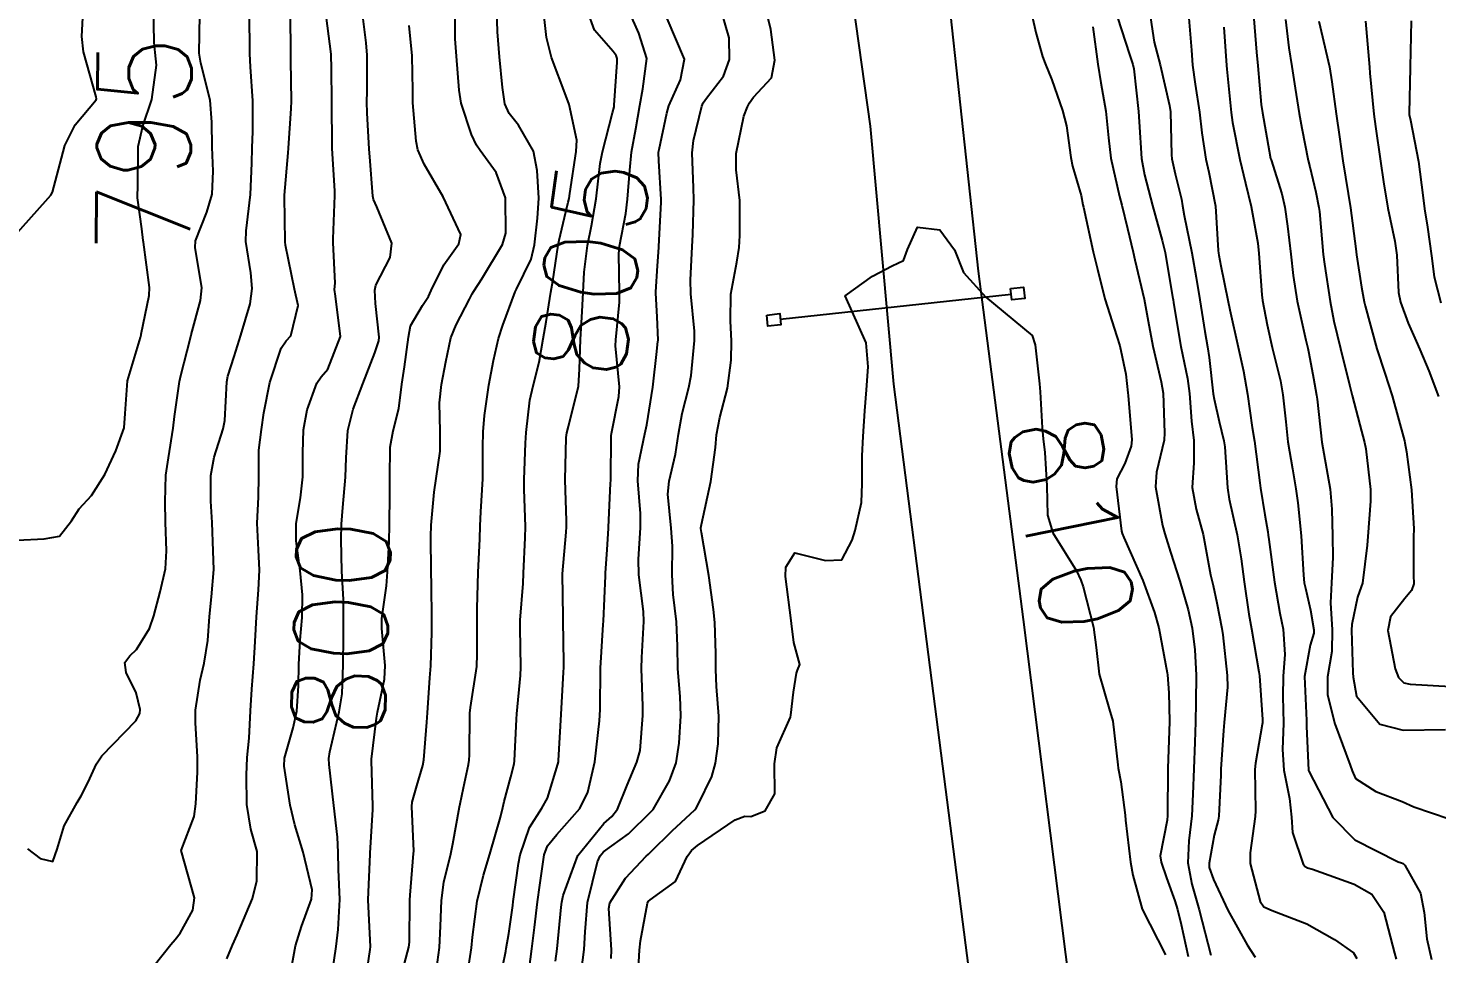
# Model space of a CAD drawing. Header units: metres. Extents: x 307586 to 320046, y 7427249 to 7434250.
# Drawn here: x 319320.7 to 319380.8, y 7428049.3 to 7428088.8 of the extents above; entities that cross this region are included whole.
import ezdxf
from ezdxf.enums import TextEntityAlignment as Align

# ---------------------------------------------------------------- set-up
doc = ezdxf.new("R2010")
doc.units = ezdxf.units.M
doc.header["$MEASUREMENT"] = 0
for name, color, linetype in [('Cotas', 45, 'Continuous'), ('Curvas de Nivel 1m', 11, 'Continuous'), ('Curvas de Nivel 5m', 15, 'Continuous'), ('Linha Férrea', 20, 'Continuous'), ('Portico', 45, 'Continuous')]:
    doc.layers.add(name, color=color, linetype=linetype)
doc.styles.add('Style-STANDARD', font='STANDARD.shx')

msp = doc.modelspace()

# ---------------------------------------------------------------- linework, layer by layer
at = {"layer": 'Curvas de Nivel 1m', "flags": 128}
for points, elevation in [([(319320.057, 7428079.803), (319321.59, 7428081.521), (319321.71, 7428081.661), (319321.775, 7428081.778), (319322.163, 7428083.226), (319322.302, 7428083.773), (319322.745, 7428084.656), (319323.642, 7428085.717), (319323.655, 7428085.76), (319323.644, 7428085.849), (319323.097, 7428087.766), (319323.028, 7428088.418), (319323.096, 7428089.766)], 794), ([(319326.113, 7428048.811), (319326.825, 7428049.714), (319327.01, 7428049.917), (319327.218, 7428050.195), (319327.754, 7428051.178), (319327.834, 7428051.704), (319327.263, 7428053.71), (319327.814, 7428055.168), (319327.892, 7428055.704), (319327.957, 7428057.05), (319327.962, 7428057.704), (319327.869, 7428059.163), (319327.877, 7428059.705), (319328.071, 7428060.978), (319328.238, 7428061.701), (319328.394, 7428062.673), (319328.466, 7428063.699), (319328.557, 7428064.533), (319328.645, 7428065.698), (319328.63, 7428066.483), (319328.576, 7428067.699), (319328.529, 7428068.613), (319328.526, 7428069.699), (319328.668, 7428070.49), (319329.056, 7428071.694), (319329.123, 7428072.049), (319329.208, 7428073.693), (319329.253, 7428073.944), (319329.514, 7428074.782), (319329.805, 7428075.686), (319330.199, 7428077.025), (319330.279, 7428077.679), (319330.225, 7428078.346), (319330.017, 7428079.683), (319330.031, 7428080.137), (319330.221, 7428081.681), (319330.267, 7428083.026), (319330.28, 7428083.68), (319330.321, 7428084.371), (319330.317, 7428085.68), (319330.212, 7428087.134), (319330.182, 7428087.682), (319330.183, 7428088.187), (319330.156, 7428089.683)], 797), ([(319329.207, 7428049.104), (319329.447, 7428049.686), (319329.652, 7428050.118), (319330.296, 7428051.674), (319330.485, 7428052.43), (319330.492, 7428053.672), (319330.225, 7428054.628), (319330.062, 7428055.678), (319330.047, 7428056.934), (319330.074, 7428057.679), (319330.153, 7428058.509), (319330.219, 7428059.677), (319330.266, 7428060.6), (319330.36, 7428061.675), (319330.411, 7428062.63), (319330.464, 7428063.674), (319330.556, 7428064.835), (319330.598, 7428065.672), (319330.557, 7428066.532), (319330.501, 7428067.674), (319330.555, 7428068.784), (319330.57, 7428069.673), (319330.576, 7428070.786), (319330.681, 7428071.672), (319330.78, 7428072.374), (319331.038, 7428073.667), (319331.518, 7428075.131), (319331.731, 7428075.447), (319331.935, 7428075.656), (319332.244, 7428076.951), (319332.096, 7428077.655), (319331.706, 7428079.525), (319331.697, 7428079.659), (319331.659, 7428081.592), (319331.66, 7428081.659), (319331.814, 7428083.464), (319331.83, 7428083.658), (319331.945, 7428085.352), (319331.957, 7428085.657), (319331.936, 7428087.39), (319331.932, 7428087.657), (319331.92, 7428089.428)], 798), ([(319331.985, 7428048.872), (319332.137, 7428049.651), (319332.393, 7428050.477), (319332.821, 7428051.644), (319332.841, 7428052.042), (319332.465, 7428053.648), (319332.109, 7428054.817), (319331.901, 7428055.654), (319331.646, 7428057.318), (319331.664, 7428057.656), (319332.029, 7428058.95), (319332.191, 7428059.651), (319332.258, 7428060.737), (319332.273, 7428061.651), (319332.336, 7428062.683), (319332.411, 7428063.65), (319332.425, 7428064.617), (319332.331, 7428065.651), (319332.162, 7428066.912), (319332.165, 7428067.653), (319332.346, 7428068.749), (319332.444, 7428069.65), (319332.442, 7428070.672), (319332.469, 7428071.65), (319332.636, 7428072.498), (319333.047, 7428073.645), (319333.233, 7428073.915), (319333.509, 7428074.232), (319334.05, 7428075.632), (319333.839, 7428077.346), (319333.793, 7428077.636), (319333.818, 7428077.898), (319333.738, 7428079.638), (319333.736, 7428079.798), (319333.806, 7428081.637), (319333.806, 7428081.847), (319333.699, 7428083.639), (319333.7, 7428083.715), (319333.682, 7428085.639), (319333.664, 7428087.057), (319333.654, 7428087.64), (319333.653, 7428087.66), (319333.402, 7428089.643)], 799), ([(319336.591, 7428048.204), (319336.96, 7428049.593), (319336.994, 7428049.813), (319337.006, 7428051.592), (319337.017, 7428051.812), (319337.168, 7428053.591), (319337.172, 7428053.682), (319337.084, 7428055.592), (319337.1, 7428055.777), (319337.296, 7428056.473), (319337.56, 7428057.337), (319337.604, 7428057.587), (319337.731, 7428059.184), (319337.754, 7428059.586), (319337.861, 7428061.072), (319337.902, 7428061.585), (319337.947, 7428063.011), (319337.943, 7428063.584), (319337.928, 7428065.055), (319337.917, 7428065.585), (319337.904, 7428067.106), (319337.918, 7428067.585), (319338.037, 7428068.994), (319338.132, 7428069.583), (319338.304, 7428070.742), (319338.304, 7428071.582), (319338.276, 7428072.801), (319338.355, 7428073.581), (319338.537, 7428074.555), (319338.758, 7428075.578), (319338.983, 7428076.124), (319339.548, 7428077.217), (319339.666, 7428077.454), (319339.73, 7428077.567), (319340.079, 7428078.083), (319340.954, 7428079.549), (319341.099, 7428080.029), (319341.075, 7428081.548), (319340.688, 7428082.628), (319340.007, 7428083.564), (319339.848, 7428083.79), (319339.63, 7428084.245), (319339.191, 7428085.575), (319339.1, 7428086.127), (319338.987, 7428087.577), (319338.94, 7428088.318), (319338.934, 7428089.578)], 802), ([(319338.148, 7428048.636), (319338.275, 7428049.579), (319338.315, 7428050.486), (319338.35, 7428051.579), (319338.457, 7428052.365), (319338.752, 7428053.575), (319338.839, 7428054.003), (319339.121, 7428055.572), (319339.15, 7428055.706), (319339.295, 7428056.387), (319339.499, 7428057.378), (319339.532, 7428057.567), (319339.55, 7428057.801), (319339.567, 7428059.566), (319339.589, 7428059.818), (319339.854, 7428061.563), (319339.879, 7428062.081), (319339.872, 7428063.563), (319339.875, 7428064.05), (319339.915, 7428065.562), (319339.988, 7428066.998), (319340.009, 7428067.561), (319340.034, 7428068.156), (319340.12, 7428069.56), (319340.119, 7428070.914), (319340.128, 7428071.56), (319340.189, 7428072.258), (319340.375, 7428073.557), (319340.566, 7428074.607), (319340.779, 7428075.551), (319340.97, 7428076.11), (319341.5, 7428077.541), (319341.554, 7428077.652), (319342.177, 7428078.924), (319342.316, 7428079.533), (319342.452, 7428080.67), (319342.499, 7428081.531), (319342.436, 7428082.711), (319342.273, 7428083.534), (319341.634, 7428084.634), (319341.236, 7428085.143), (319341.06, 7428085.549), (319340.956, 7428086.248), (319340.833, 7428087.553), (319340.747, 7428088.618), (319340.718, 7428089.555)], 803), ([(319339.347, 7428047.72), (319339.627, 7428049.564), (319339.677, 7428050.023), (319339.876, 7428051.56), (319340.148, 7428052.658), (319340.412, 7428053.553), (319340.873, 7428055.14), (319340.972, 7428055.545), (319341.03, 7428055.801), (319341.303, 7428056.862), (319341.444, 7428057.406), (319341.466, 7428057.538), (319341.551, 7428059.317), (319341.567, 7428059.538), (319341.722, 7428061.172), (319341.736, 7428061.536), (319341.705, 7428063.212), (319341.713, 7428063.537), (319341.83, 7428065.104), (319341.848, 7428065.536), (319341.916, 7428067.044), (319341.931, 7428067.535), (319341.881, 7428069.104), (319341.875, 7428069.536), (319341.931, 7428071.081), (319341.96, 7428071.535), (319342.112, 7428072.919), (319342.255, 7428073.532), (319342.511, 7428074.532), (319342.692, 7428075.528), (319342.811, 7428076.25), (319343.014, 7428077.525), (319343.099, 7428077.983), (319343.33, 7428079.522), (319343.363, 7428079.736), (319343.591, 7428080.698), (319343.759, 7428081.359), (319343.788, 7428081.517), (319343.817, 7428081.728), (319344.091, 7428083.513), (319344.116, 7428084.001), (319343.79, 7428085.518), (319343.649, 7428085.903), (319343.036, 7428087.526), (319342.826, 7428088.384), (319342.696, 7428089.53)], 804), ([(319342.091, 7428048.644), (319342.207, 7428049.53), (319342.321, 7428050.43), (319342.45, 7428051.528), (319342.541, 7428052.236), (319342.735, 7428053.525), (319342.876, 7428053.915), (319343.272, 7428054.393), (319344.247, 7428055.506), (319344.595, 7428056.199), (319344.882, 7428057.496), (319345.088, 7428059.251), (319345.103, 7428059.493), (319345.109, 7428059.721), (319345.135, 7428061.493), (319345.241, 7428063.351), (319345.253, 7428063.492), (319345.344, 7428065.433), (319345.349, 7428065.491), (319345.35, 7428065.545), (319345.419, 7428066.546), (319345.471, 7428067.451), (319345.474, 7428067.49), (319345.56, 7428069.381), (319345.564, 7428069.489), (319345.582, 7428071.389), (319345.594, 7428071.489), (319345.914, 7428073.071), (319345.936, 7428073.486), (319345.776, 7428075.231), (319345.778, 7428075.487), (319345.936, 7428077.097), (319345.945, 7428077.486), (319345.905, 7428079.151), (319345.937, 7428079.486), (319346.203, 7428080.875), (319346.283, 7428081.483), (319346.375, 7428082.723), (319346.446, 7428083.482), (319346.633, 7428084.48), (319346.805, 7428085.478), (319346.94, 7428086.191), (319347.1, 7428087.476), (319346.763, 7428088.559), (319346.346, 7428089.49)], 806), ([(319344.315, 7428048.615), (319344.438, 7428049.502), (319344.478, 7428050.247), (319344.583, 7428051.5), (319345, 7428053.234), (319345.112, 7428053.492), (319345.265, 7428053.653), (319346.327, 7428054.424), (319347.282, 7428055.363), (319347.334, 7428055.418), (319347.377, 7428055.469), (319348.072, 7428056.691), (319348.358, 7428057.46), (319348.489, 7428058.29), (319348.553, 7428059.458), (319348.519, 7428060.284), (319348.427, 7428061.459), (319348.406, 7428062.426), (319348.368, 7428063.46), (319348.232, 7428064.624), (319348.18, 7428065.462), (319348.192, 7428066.692), (319348.139, 7428067.463), (319348.004, 7428068.908), (319348.052, 7428069.464), (319348.325, 7428070.607), (319348.449, 7428071.46), (319348.608, 7428072.343), (319348.897, 7428073.456), (319348.993, 7428073.97), (319349.136, 7428075.454), (319349.129, 7428075.854), (319348.976, 7428077.456), (319348.966, 7428078.049), (319349.036, 7428079.455), (319349.06, 7428079.976), (319349.114, 7428081.455), (319349.099, 7428081.964), (319349.04, 7428083.456), (319349.099, 7428083.985), (319349.444, 7428085.452), (319349.504, 7428085.593), (319349.648, 7428085.791), (319350.367, 7428086.735), (319350.621, 7428087.436), (319350.609, 7428088.362), (319350.294, 7428089.441)], 808), ([(319345.585, 7428049.11), (319345.595, 7428049.486), (319345.488, 7428051.239), (319345.532, 7428051.487), (319346.198, 7428052.536), (319347.073, 7428053.472), (319347.178, 7428053.557), (319347.265, 7428053.639), (319348.184, 7428054.551), (319349.156, 7428055.451), (319349.212, 7428055.523), (319349.286, 7428055.674), (319349.876, 7428056.87), (319350.035, 7428057.439), (319350.147, 7428058.264), (319350.177, 7428059.437), (319350.078, 7428060.714), (319350.045, 7428061.44), (319350.049, 7428062.119), (319350.001, 7428063.441), (319349.945, 7428063.998), (319349.741, 7428065.445), (319349.43, 7428067.269), (319349.407, 7428067.45), (319349.405, 7428067.478), (319349.435, 7428067.62), (319349.838, 7428069.444), (319350.024, 7428070.893), (319350.07, 7428071.441), (319350.221, 7428072.17), (319350.537, 7428073.434), (319350.7, 7428074.617), (319350.719, 7428075.432), (319350.665, 7428076.304), (319350.683, 7428077.433), (319350.933, 7428078.796), (319351.034, 7428079.428), (319351.065, 7428079.943), (319351.062, 7428081.428), (319350.915, 7428082.73), (319350.906, 7428083.431), (319351.243, 7428085.03), (319351.391, 7428085.424), (319351.478, 7428085.59), (319351.649, 7428085.829), (319352.417, 7428086.657), (319352.564, 7428087.411), (319352.387, 7428088.712), (319352.225, 7428089.415)], 809), ([(319320.708, 7428053.788), (319321.257, 7428053.378), (319321.786, 7428053.243), (319321.974, 7428053.773), (319322.28, 7428054.763), (319322.827, 7428055.765), (319322.999, 7428056.051), (319323.296, 7428056.63), (319323.645, 7428057.418), (319323.886, 7428057.751), (319325.328, 7428059.249), (319325.5, 7428059.56), (319325.508, 7428059.728), (319325.34, 7428060.436), (319324.915, 7428061.303), (319324.859, 7428061.737), (319325.077, 7428062.015), (319325.361, 7428062.287), (319325.914, 7428063.186), (319326.098, 7428063.723), (319326.372, 7428064.741), (319326.596, 7428065.718), (319326.642, 7428066.49), (319326.595, 7428067.718), (319326.577, 7428068.583), (319326.613, 7428069.718), (319326.716, 7428070.462), (319326.916, 7428071.716), (319326.972, 7428072.223), (319327.194, 7428073.713), (319327.249, 7428073.969), (319327.516, 7428075.022), (319327.654, 7428075.576), (319327.689, 7428075.708), (319328.08, 7428077.17), (319328.139, 7428077.704), (319327.859, 7428079.418), (319327.877, 7428079.707), (319328.357, 7428080.931), (319328.581, 7428081.7), (319328.624, 7428082.683), (319328.577, 7428083.7), (319328.571, 7428084.763), (319328.492, 7428085.702), (319328.094, 7428087.279), (319328.022, 7428087.707), (319328.049, 7428089.347)], 796), ([(319335.204, 7428048.733), (319335.319, 7428049.502), (319335.327, 7428049.609), (319335.233, 7428051.61), (319335.317, 7428053.554), (319335.317, 7428053.609), (319335.432, 7428055.458), (319335.434, 7428055.608), (319335.375, 7428057.547), (319335.375, 7428057.609), (319335.578, 7428059.36), (319335.622, 7428059.607), (319335.927, 7428061.025), (319335.957, 7428061.604), (319335.807, 7428063.175), (319335.815, 7428063.606), (319336.006, 7428064.994), (319336.059, 7428065.603), (319336.131, 7428066.895), (319336.144, 7428067.603), (319336.155, 7428068.894), (319336.156, 7428069.603), (319336.164, 7428070.905), (319336.291, 7428071.602), (319336.53, 7428072.557), (319336.664, 7428073.598), (319336.775, 7428074.333), (319336.946, 7428075.596), (319337.039, 7428076.086), (319337.543, 7428076.953), (319337.798, 7428077.339), (319337.908, 7428077.586), (319338.454, 7428078.691), (319339.096, 7428079.575), (319339.174, 7428079.979), (319338.421, 7428081.582), (319337.617, 7428082.976), (319337.343, 7428083.593), (319337.269, 7428083.951), (319337.139, 7428085.595), (319337.127, 7428086.122), (319337.108, 7428087.598), (319336.976, 7428088.89)], 801), ([(319343.208, 7428049.005), (319343.277, 7428049.519), (319343.455, 7428051.302), (319343.484, 7428051.516), (319343.534, 7428051.804), (319344.162, 7428053.507), (319345.277, 7428054.869), (319345.606, 7428055.16), (319345.852, 7428055.484), (319346.271, 7428056.507), (319346.683, 7428057.476), (319346.816, 7428057.977), (319346.936, 7428059.474), (319346.94, 7428059.873), (319346.883, 7428061.475), (319346.893, 7428061.95), (319346.983, 7428063.474), (319346.961, 7428063.9), (319346.77, 7428065.476), (319346.753, 7428066.136), (319346.841, 7428067.476), (319346.834, 7428068.081), (319346.727, 7428069.477), (319346.75, 7428070.19), (319347.017, 7428071.475), (319347.099, 7428071.862), (319347.359, 7428073.471), (319347.376, 7428073.6), (319347.517, 7428074.864), (319347.578, 7428075.414), (319347.583, 7428075.469), (319347.538, 7428076.47), (319347.494, 7428077.471), (319347.493, 7428077.531), (319347.565, 7428078.644), (319347.612, 7428079.43), (319347.615, 7428079.47), (319347.709, 7428081.361), (319347.712, 7428081.469), (319347.619, 7428083.116), (319347.601, 7428083.47), (319347.605, 7428083.489), (319347.624, 7428083.599), (319347.953, 7428085.153), (319348.044, 7428085.466), (319348.546, 7428086.575), (319348.713, 7428087.46), (319347.965, 7428089.193)], 807), ([(319363.519, 7428089.282), (319363.686, 7428088.595), (319363.97, 7428087.57), (319364.078, 7428087.274), (319364.363, 7428086.568), (319364.819, 7428085.262), (319364.986, 7428084.609), (319365.177, 7428083.257), (319365.248, 7428082.885), (319365.607, 7428081.643), (319365.689, 7428081.249), (319365.709, 7428081.141), (319366.12, 7428079.245), (319366.303, 7428078.505), (319366.624, 7428077.239), (319367.137, 7428075.625), (319367.263, 7428075.233), (319367.511, 7428074.027), (319367.606, 7428073.229), (319367.619, 7428073.112), (319367.78, 7428071.227), (319367.749, 7428070.957), (319367.468, 7428070.21), (319367.135, 7428069.556), (319367.101, 7428069.234), (319367.33, 7428067.335), (319367.358, 7428067.231), (319367.43, 7428067.066), (319368.241, 7428065.222), (319368.746, 7428063.86), (319368.918, 7428063.215), (319369.28, 7428061.295), (319369.289, 7428061.211), (319369.351, 7428060.443), (319369.373, 7428059.209), (319369.313, 7428057.21), (319369.3, 7428055.21), (319369.281, 7428055.012), (319368.985, 7428053.494), (319369.018, 7428053.212), (319369.256, 7428052.556), (319369.61, 7428051.568), (319369.716, 7428051.203), (319369.878, 7428050.556), (319370.175, 7428049.196)], 809), ([(319366.108, 7428088.827), (319366.33, 7428087.243), (319366.459, 7428086.444), (319366.67, 7428085.24), (319366.774, 7428084.096), (319366.872, 7428083.238), (319367.246, 7428081.594), (319367.341, 7428081.233), (319367.588, 7428080.239), (319367.825, 7428079.227), (319367.904, 7428078.892), (319368.301, 7428077.223), (319368.471, 7428076.288), (319368.67, 7428075.219), (319369.027, 7428073.695), (319369.102, 7428073.214), (319369.169, 7428071.53), (319369.147, 7428071.213), (319368.828, 7428069.851), (319368.777, 7428069.217), (319369.08, 7428067.57), (319369.178, 7428067.213), (319369.421, 7428066.432), (319369.817, 7428065.204), (319370.175, 7428063.982), (319370.339, 7428063.196), (319370.456, 7428062.276), (319370.509, 7428061.193), (319370.497, 7428060.041), (319370.483, 7428059.193), (319370.46, 7428058.329), (319370.409, 7428057.194), (319370.374, 7428056.117), (319370.332, 7428055.194), (319370.204, 7428054.128), (319370.164, 7428053.196), (319370.337, 7428052.277), (319370.649, 7428051.189), (319371.135, 7428049.26)], 808), ([(319367.167, 7428089.235), (319367.677, 7428087.647), (319367.818, 7428087.229), (319367.863, 7428087.035), (319368.058, 7428085.226), (319368.087, 7428084.777), (319368.192, 7428083.224), (319368.316, 7428082.523), (319368.659, 7428081.219), (319369.072, 7428079.723), (319369.191, 7428079.214), (319369.525, 7428077.239), (319369.528, 7428077.21), (319369.551, 7428077.066), (319369.862, 7428075.205), (319370.145, 7428073.836), (319370.229, 7428073.199), (319370.316, 7428072.023), (319370.412, 7428071.196), (319370.422, 7428070.242), (319370.345, 7428069.197), (319370.512, 7428068.263), (319370.814, 7428067.189), (319371.13, 7428065.462), (319371.195, 7428065.183), (319371.238, 7428065.019), (319371.394, 7428064.273), (319371.609, 7428063.178), (319371.651, 7428062.906), (319371.833, 7428061.175), (319371.846, 7428060.684), (319371.712, 7428059.176), (319371.677, 7428058.829), (319371.568, 7428057.177), (319371.559, 7428056.928), (319371.478, 7428055.178), (319371.45, 7428055.01), (319371.275, 7428054.365), (319371.062, 7428053.183), (319371.075, 7428052.997), (319371.256, 7428052.478), (319371.865, 7428051.174), (319372.695, 7428049.691), (319373.023, 7428049.162)], 807), ([(319368.574, 7428089.221), (319368.728, 7428088.174), (319368.978, 7428087.217), (319369.383, 7428085.476), (319369.418, 7428085.212), (319369.459, 7428083.377), (319369.479, 7428083.211), (319369.616, 7428082.56), (319369.886, 7428081.486), (319369.938, 7428081.205), (319370.008, 7428080.793), (319370.336, 7428079.199), (319370.516, 7428078.15), (319370.666, 7428077.193), (319370.877, 7428075.845), (319370.991, 7428075.188), (319371.067, 7428074.735), (319371.242, 7428073.184), (319371.275, 7428072.957), (319371.491, 7428072.009), (319371.692, 7428071.178), (319371.732, 7428070.925), (319371.845, 7428069.176), (319371.921, 7428068.702), (319372.267, 7428067.172), (319372.433, 7428066.155), (319372.554, 7428065.168), (319372.759, 7428063.797), (319372.872, 7428063.165), (319373.188, 7428061.339), (319373.208, 7428061.162), (319373.335, 7428059.306), (319373.338, 7428059.16), (319373.332, 7428059.086), (319373.041, 7428057.437), (319373.017, 7428057.163), (319373.038, 7428055.411), (319373.027, 7428055.163), (319372.821, 7428053.611), (319372.821, 7428053.164), (319373.247, 7428051.537), (319373.396, 7428051.31), (319373.754, 7428051.152), (319375.235, 7428050.587), (319376.416, 7428049.927), (319377.217, 7428049.359), (319377.357, 7428049.108)], 806), ([(319371.689, 7428088.815), (319371.809, 7428087.179), (319371.818, 7428087.031), (319372.008, 7428085.176), (319372.067, 7428084.747), (319372.372, 7428083.173), (319372.619, 7428082.164), (319372.861, 7428081.167), (319373.136, 7428079.608), (319373.183, 7428079.164), (319373.306, 7428077.412), (319373.345, 7428077.162), (319373.537, 7428076.129), (319373.749, 7428075.157), (319374.105, 7428073.747), (319374.213, 7428073.149), (319374.329, 7428071.985), (319374.428, 7428071.146), (319374.62, 7428069.988), (319374.761, 7428069.14), (319374.85, 7428068.542), (319374.995, 7428067.137), (319375.093, 7428065.449), (319375.124, 7428065.134), (319375.169, 7428064.902), (319375.391, 7428063.96), (319375.536, 7428063.128), (319375.529, 7428062.981), (319375.376, 7428062.464), (319375.138, 7428061.133), (319375.211, 7428059.256), (319375.214, 7428059.132), (319375.217, 7428059.016), (319375.306, 7428057.13), (319375.312, 7428057.101), (319376.342, 7428055.119), (319377.273, 7428054.164), (319379.123, 7428053.233), (319379.264, 7428053.196), (319379.34, 7428053.165), (319379.411, 7428053.088), (319380.071, 7428051.892), (319380.233, 7428051.07), (319380.351, 7428049.944), (319380.55, 7428049.067)], 804), ([(319372.979, 7428089.167), (319373.091, 7428087.754), (319373.138, 7428087.165), (319373.289, 7428085.523), (319373.337, 7428085.163), (319373.627, 7428083.539), (319373.689, 7428083.224), (319373.709, 7428083.159), (319374.172, 7428081.715), (319374.298, 7428081.15), (319374.408, 7428080.33), (319374.549, 7428079.145), (319374.649, 7428078.228), (319374.813, 7428077.141), (319375.188, 7428075.475), (319375.268, 7428075.134), (319375.312, 7428074.924), (319375.51, 7428073.849), (319375.647, 7428073.129), (319375.675, 7428072.954), (319375.874, 7428071.126), (319375.957, 7428070.644), (319376.222, 7428069.122), (319376.292, 7428068.274), (319376.329, 7428067.121), (319376.334, 7428066.206), (319376.277, 7428065.121), (319376.243, 7428064.273), (319376.313, 7428063.121), (319376.292, 7428062.202), (319376.112, 7428061.123), (319376.118, 7428060.356), (319376.43, 7428059.119), (319377.077, 7428057.351), (319377.163, 7428057.112), (319377.308, 7428056.787), (319378.168, 7428056.233), (319379.294, 7428055.803), (319379.791, 7428055.583), (319381.293, 7428055.06)], 803), ([(319374.321, 7428089.151), (319374.467, 7428087.935), (319374.586, 7428087.146), (319374.732, 7428086.217), (319374.908, 7428085.141), (319375.024, 7428084.519), (319375.294, 7428083.135), (319375.354, 7428082.868), (319375.609, 7428081.785), (319375.747, 7428081.129), (319375.77, 7428080.959), (319375.93, 7428079.126), (319375.977, 7428078.718), (319376.227, 7428077.123), (319376.387, 7428076.279), (319376.661, 7428075.119), (319377.054, 7428073.568), (319377.167, 7428073.113), (319377.49, 7428071.857), (319377.694, 7428071.108), (319377.742, 7428070.844), (319377.94, 7428069.105), (319377.947, 7428068.606), (319377.833, 7428067.106), (319377.802, 7428066.734), (319377.6, 7428065.108), (319377.552, 7428064.958), (319377.397, 7428064.514), (319377.146, 7428063.352), (319377.134, 7428063.112), (319377.191, 7428061.285), (319377.2, 7428061.112), (319377.351, 7428060.298), (319378.347, 7428059.1), (319379.331, 7428058.848), (319381.146, 7428058.877)], 802), ([(319375.742, 7428089.08), (319376.191, 7428087.125), (319376.296, 7428086.494), (319376.484, 7428085.122), (319376.617, 7428084.141), (319376.766, 7428083.119), (319376.994, 7428081.731), (319377.089, 7428081.115), (319377.318, 7428079.371), (319377.352, 7428079.112), (319377.559, 7428077.738), (319377.677, 7428077.109), (319377.715, 7428076.944), (319378.219, 7428075.103), (319378.552, 7428074.065), (319378.865, 7428073.096), (319379.387, 7428071.188), (319379.408, 7428071.091), (319379.477, 7428070.71), (319379.691, 7428069.086), (319379.785, 7428067.433), (319379.783, 7428067.085), (319379.782, 7428065.45), (319379.787, 7428065.084), (319379.694, 7428064.8), (319379.404, 7428064.467), (319378.803, 7428063.682), (319378.684, 7428063.097), (319379, 7428061.46), (319379.138, 7428061.092), (319379.36, 7428060.865), (319379.641, 7428060.804), (319381.358, 7428060.708)], 801), ([(319379.673, 7428089.09), (319379.639, 7428087.124), (319379.635, 7428087.09), (319379.59, 7428085.154), (319379.595, 7428085.091), (319379.649, 7428084.85), (319379.991, 7428083.084), (319380.18, 7428081.653), (319380.251, 7428081.08), (319380.376, 7428080.293), (319380.541, 7428079.075), (319380.664, 7428078.173), (319380.945, 7428077.069)], 799)]:
    msp.add_lwpolyline(points, dxfattribs=dict(at, elevation=elevation))
at = {"layer": 'Curvas de Nivel 5m', "flags": 128}
for points, elevation in [([(319320.269, 7428066.948), (319321.421, 7428067.008), (319322.081, 7428067.116), (319322.587, 7428067.768), (319322.92, 7428068.283), (319323.444, 7428068.852), (319324.002, 7428069.752), (319324.477, 7428070.759), (319324.826, 7428071.74), (319324.879, 7428072.342), (319324.966, 7428073.738), (319325.522, 7428075.59), (319325.556, 7428075.696), (319325.562, 7428075.73), (319325.895, 7428077.379), (319325.916, 7428077.726), (319325.649, 7428079.652), (319325.641, 7428079.729), (319325.578, 7428080.216), (319325.402, 7428081.544), (319325.404, 7428081.733), (319325.413, 7428081.915), (319325.434, 7428083.733), (319325.632, 7428084.604), (319326.013, 7428085.734), (319326.202, 7428087.195), (319326.151, 7428087.733), (319326.109, 7428088.165), (319326.076, 7428089.734)], 795), ([(319333.644, 7428048.08), (319333.864, 7428049.63), (319333.944, 7428050.353), (319334.024, 7428051.628), (319333.97, 7428052.912), (319333.948, 7428053.63), (319333.926, 7428054.287), (319333.759, 7428055.633), (319333.567, 7428057.378), (319333.559, 7428057.636), (319333.599, 7428057.919), (319333.997, 7428059.63), (319334.114, 7428060.402), (319334.168, 7428061.628), (319334.18, 7428062.819), (319334.182, 7428063.628), (319334.177, 7428064.415), (319334.113, 7428065.629), (319334.074, 7428066.979), (319334.098, 7428067.63), (319334.153, 7428068.342), (319334.265, 7428069.628), (319334.287, 7428070.453), (319334.358, 7428071.627), (319334.585, 7428072.525), (319334.999, 7428073.618), (319335.516, 7428074.939), (319335.681, 7428075.449), (319335.697, 7428075.608), (319335.544, 7428077.039), (319335.509, 7428077.611), (319335.555, 7428077.818), (319336.171, 7428079), (319336.231, 7428079.603), (319335.596, 7428081.159), (319335.456, 7428081.468), (319335.43, 7428081.613), (319335.297, 7428083.294), (319335.275, 7428083.615), (319335.193, 7428085.171), (319335.179, 7428085.617), (319335.183, 7428086.084), (319335.189, 7428087.625), (319335.147, 7428088.157), (319334.964, 7428089.627)], 800), ([(319340.707, 7428047.547), (319341.093, 7428049.423), (319341.112, 7428049.542), (319341.219, 7428050.183), (319341.392, 7428051.378), (319341.412, 7428051.538), (319341.64, 7428053.155), (319341.707, 7428053.536), (319342.109, 7428054.697), (319342.636, 7428055.526), (319342.866, 7428055.947), (319343.311, 7428057.393), (319343.337, 7428057.495), (319343.344, 7428057.52), (319343.346, 7428057.552), (319343.453, 7428059.518), (319343.558, 7428061.319), (319343.567, 7428061.517), (319343.57, 7428061.722), (319343.542, 7428063.518), (319343.535, 7428063.669), (319343.516, 7428065.518), (319343.661, 7428067.285), (319343.686, 7428067.516), (319343.685, 7428067.766), (319343.625, 7428069.517), (319343.674, 7428071.323), (319343.696, 7428071.517), (319343.762, 7428071.792), (319344.186, 7428073.51), (319344.242, 7428074.241), (319344.272, 7428075.509), (319344.347, 7428076.702), (319344.392, 7428077.507), (319344.433, 7428078.378), (319344.582, 7428079.505), (319344.746, 7428080.342), (319344.945, 7428081.5), (319345.122, 7428083.001), (319345.21, 7428083.496), (319345.64, 7428085.17), (319345.708, 7428085.424), (319345.719, 7428085.489), (319345.835, 7428087.324), (319345.839, 7428087.488), (319345.799, 7428087.613), (319345.676, 7428087.777), (319344.874, 7428088.697), (319344.573, 7428089.511)], 805), ([(319370.204, 7428089.202), (319370.311, 7428087.832), (319370.365, 7428087.2), (319370.472, 7428086.386), (319370.655, 7428085.195), (319370.756, 7428084.315), (319370.932, 7428083.19), (319371.06, 7428082.631), (319371.334, 7428081.184), (319371.455, 7428079.301), (319371.471, 7428079.182), (319371.486, 7428079.095), (319371.567, 7428078.637), (319371.871, 7428077.177), (319371.954, 7428076.769), (319372.3, 7428075.172), (319372.531, 7428074.152), (319372.704, 7428073.168), (319372.907, 7428071.747), (319372.996, 7428071.165), (319373.223, 7428069.395), (319373.254, 7428069.162), (319373.442, 7428068.023), (319373.572, 7428067.296), (319373.587, 7428067.158), (319373.607, 7428066.981), (319373.854, 7428065.153), (319374.076, 7428063.836), (319374.223, 7428063.147), (319374.299, 7428062.073), (319374.22, 7428061.147), (319374.213, 7428060.284), (319374.238, 7428059.146), (319374.191, 7428058.016), (319374.256, 7428057.146), (319374.498, 7428055.939), (319374.572, 7428055.141), (319374.619, 7428054.482), (319375.08, 7428053.133), (319375.157, 7428053.027), (319375.261, 7428052.978), (319375.469, 7428052.92), (319377.255, 7428052.284), (319378.001, 7428051.853), (319378.517, 7428051.091), (319378.964, 7428049.336), (319379.033, 7428049.083)], 805), ([(319377.734, 7428089.068), (319377.899, 7428087.108), (319377.92, 7428086.858), (319378.089, 7428085.106), (319378.163, 7428084.587), (319378.374, 7428083.102), (319378.492, 7428082.223), (319378.689, 7428081.099), (319378.987, 7428079.69), (319379.066, 7428079.095), (319379.14, 7428077.511), (319379.22, 7428077.093), (319379.544, 7428076.2), (319379.883, 7428075.432), (319380.046, 7428075.082), (319380.43, 7428074.166), (319380.842, 7428073.07)], 800), ([(319346.708, 7428047.965), (319346.798, 7428049.474), (319346.83, 7428049.862), (319347.129, 7428051.471), (319347.166, 7428051.548), (319347.244, 7428051.608), (319348.323, 7428052.388), (319348.83, 7428053.454), (319349.002, 7428053.716), (319349.268, 7428053.936), (319350.87, 7428055.017), (319351.28, 7428055.173), (319351.53, 7428055.168), (319352.148, 7428055.411), (319352.562, 7428056.139), (319352.544, 7428057.408), (319352.639, 7428058.088), (319353.22, 7428059.401), (319353.243, 7428059.492), (319353.349, 7428060.473), (319353.482, 7428061.277), (319353.529, 7428061.398), (319353.62, 7428061.651), (319353.375, 7428062.584), (319353.269, 7428063.401), (319353.257, 7428063.528), (319353.012, 7428065.404), (319353.023, 7428065.789), (319353.418, 7428066.408), (319354.716, 7428066.078), (319355.414, 7428066.106), (319355.85, 7428066.942), (319355.984, 7428067.364), (319356.257, 7428068.549), (319356.286, 7428069.362), (319356.286, 7428070.546), (319356.32, 7428071.362), (319356.391, 7428072.464), (319356.46, 7428073.36), (319356.536, 7428074.336), (319356.45, 7428075.361), (319355.553, 7428077.37), (319356.719, 7428078.2), (319357.566, 7428078.636), (319358.045, 7428078.868), (319358.218, 7428079.344), (319358.633, 7428080.294), (319359.586, 7428080.174), (319360.211, 7428079.32), (319360.605, 7428078.356), (319361.553, 7428077.3), (319363.529, 7428075.672), (319363.654, 7428075.278), (319363.837, 7428073.606), (319363.864, 7428073.275), (319363.945, 7428071.731), (319363.992, 7428071.272), (319364.066, 7428070.679), (319364.145, 7428069.27), (319364.182, 7428068.011), (319364.409, 7428067.265), (319365.409, 7428065.643), (319365.594, 7428065.248), (319365.696, 7428064.951), (319366.136, 7428063.242), (319366.251, 7428062.365), (319366.378, 7428061.24), (319366.813, 7428059.763), (319366.96, 7428059.234), (319367.173, 7428057.373), (319367.191, 7428057.231), (319367.304, 7428056.643), (319367.486, 7428055.228), (319367.505, 7428055.004), (319367.718, 7428053.225), (319367.818, 7428052.664), (319368.208, 7428051.22), (319369.214, 7428049.265)], 810)]:
    msp.add_lwpolyline(points, dxfattribs=dict(at, elevation=elevation))
at = {"layer": 'Linha Férrea'}
for points in [[(319318.505, 7428249.213), (319324, 7428235.644), (319329.537, 7428220.332), (319333.766, 7428207.325), (319338.038, 7428192.863), (319342.121, 7428176.15), (319345.407, 7428159.995), (319347.895, 7428145.299), (319350.336, 7428130.788), (319352.26, 7428116.375), (319354.281, 7428101.302), (319356.626, 7428084.591), (319357.613, 7428073.603), (319359.304, 7428060.41), (319361.466, 7428043.597)], [(319365.128, 7428047.93), (319363.157, 7428063.57), (319361.232, 7428078.41), (319359.589, 7428093.671), (319358.087, 7428106.115), (319356.21, 7428119.49), (319354.848, 7428129.917), (319353.112, 7428141.515), (319351.186, 7428154.099), (319348.979, 7428166.354), (319346.067, 7428178.939), (319342.78, 7428191.522), (319339.445, 7428204.012), (319335.221, 7428216.92), (319331.511, 7428227.532), (319327.194, 7428238.483)]]:
    msp.add_lwpolyline(points, dxfattribs=at)
at = {"layer": 'Portico'}
msp.add_lwpolyline([(319352.793, 7428076.366), (319362.631, 7428077.432)], dxfattribs=at)
for points in [[(319362.605, 7428077.672), (319363.158, 7428077.732), (319363.21, 7428077.252), (319362.658, 7428077.192)], [(319352.214, 7428076.546), (319352.766, 7428076.606), (319352.819, 7428076.126), (319352.266, 7428076.066)]]:
    msp.add_lwpolyline(points, close=True, dxfattribs=at)

# ---------------------------------------------------------------- texts
at = {"layer": 'Cotas', "style": 'Style-STANDARD'}
for s, rotation, p in [('795', 89.49143, (319325.669, 7428083.814, 795)), ('805', 82.34549, (319344.718, 7428078.562, 805)), ('810', 281.50609, (319365.187, 7428067.674, 810)), ('800', 88.11662, (319334.068, 7428063.209, 800))]:
    msp.add_text(s, height=4, rotation=rotation, dxfattribs=at).set_placement(p, align=Align.MIDDLE_CENTER)

doc.saveas('drawing.dxf')
